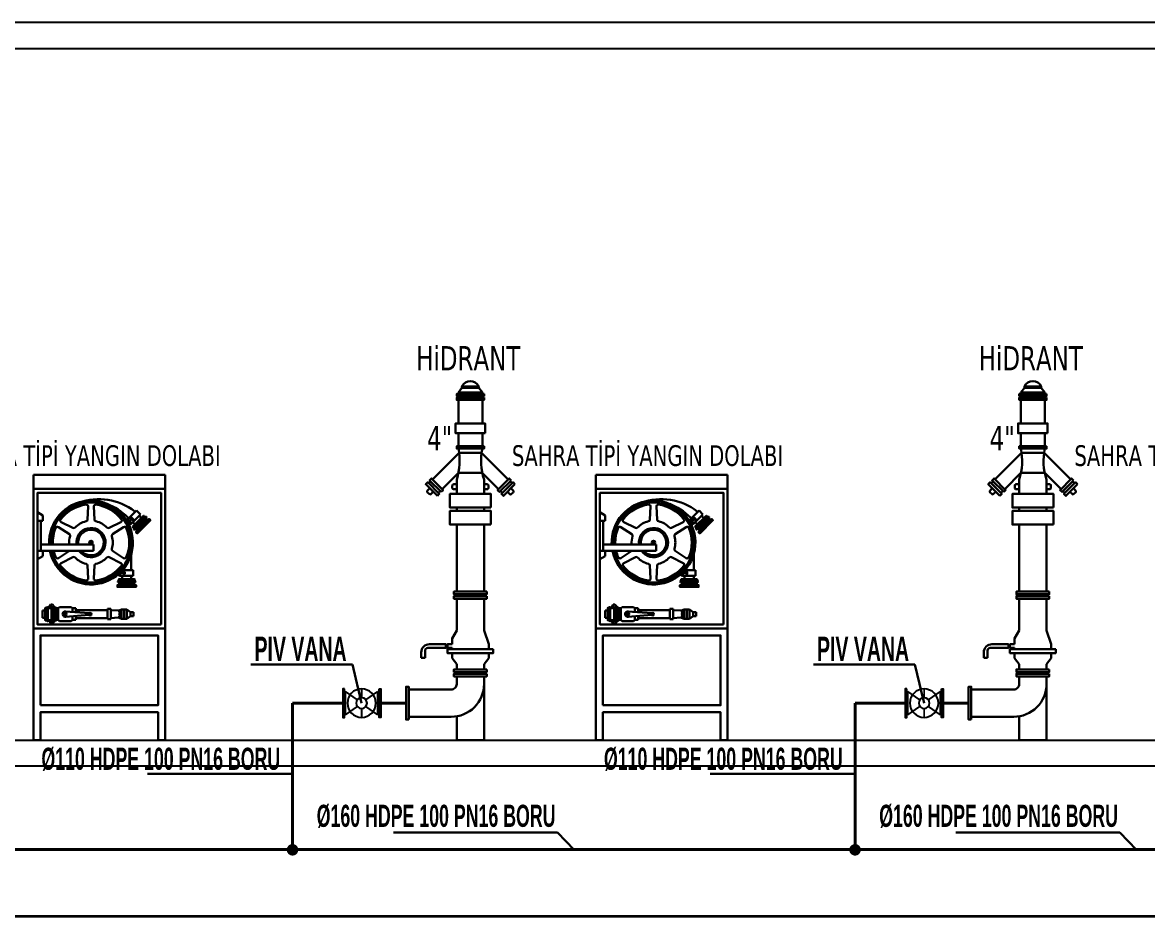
# Model space of a CAD drawing. Header units: centimetres. Extents: x 394264 to 551709, y 50011 to 59011.
# Drawn here: x 533463 to 534438, y 55891 to 56666 of the extents above; entities that cross this region are included whole.
import ezdxf
from ezdxf.enums import TextEntityAlignment as Align

# ---------------------------------------------------------------- set-up
doc = ezdxf.new("R2010")
doc.units = ezdxf.units.CM
for name, color, linetype, lineweight in [('0-KRCN-SHT-02CIHAZ', 132, 'Continuous', 25), ('0-MEK-SHT-YAZI-ÇAP-TEMSU', 81, 'Continuous', 30), ('0-MEK-YNG-BORU', 1, 'boruYLINE', 40), ('0-MEK-YNG-CIHAZ', 4, 'Continuous', 30), ('0-MEK-YNG-KURESEL VANA', 4, 'Continuous', 25), ('0-MEK-YNG-YAZI', 71, 'Continuous', 35), ('3-ME-01', 26, 'boruYLINE', 35)]:
    doc.layers.add(name, color=color, linetype=linetype, lineweight=lineweight)
doc.layers.add('0-MEK-WIPEOUT', color=7, linetype='Continuous', lineweight=15, plot=False)
doc.styles.add('CAP', font='ARIALNB.TTF')
doc.styles.add('ROMANS', font='tahoma.ttf', dxfattribs={"width": 0.8})
doc.linetypes.add('boruYLINE', pattern='A,50,-0.8,["Y",CAP,S=7,R=0,X=0,Y=-3],-7', length=57.8)

# ---------------------------------------------------------------- blocks, each defined once
blk = doc.blocks.new('G$CF1021D0B')
at = {"color": 4}
blk.add_wipeout([(-17.2, -12.2), (-18.3, -15), (-20.1, -15), (-20.1, 15), (-18.3, 15), (-17.2, 12.1), (-12.2, 8.7), (-11.1, 10.1), (-10.1, 11.1), (-8.7, 12.2), (-7.5, 13), (-5.6, 13.9), (-4, 14.5), (-2.2, 14.8), (0, 15), (0.5, 15), (2.4, 14.8), (3.6, 14.6), (5, 14.2), (7, 13.3), (8.1, 12.7), (9.4, 11.7), (10.7, 10.5), (11.5, 9.6), (12.2, 8.8), (17, 12.1), (18.1, 15), (19.9, 15), (19.9, -15), (18.1, -15), (17, -12.2), (15.7, -11.3), (12.1, -8.8), (11.7, -9.4), (11, -10.2), (10.5, -10.7), (9.6, -11.5), (8.8, -12.1), (8.2, -12.6), (7.1, -13.2), (6.4, -13.6), (5.7, -13.9), (4.6, -14.3), (2.9, -14.7), (1.3, -14.9), (0, -15), (0, -15), (-1.8, -14.9), (-3.6, -14.6), (-4.4, -14.3), (-5.6, -13.9), (-6.4, -13.6), (-7.5, -13), (-9, -12), (-10.3, -10.9), (-11.2, -9.9), (-11.7, -9.3), (-12.2, -8.7)], dxfattribs=at).dxf.layer = '0-MEK-WIPEOUT'
at = {"layer": '0-MEK-YNG-KURESEL VANA'}
for p, q in [((-4.6, 3.4), (-17.2, 12.1)), ((-17.2, -12.2), (-17.2, 12.1)), ((4.5, 3.5), (17, 12.1)), ((17, -12.2), (17, 12.1)), ((-17.2, -12.2), (-4.6, -3.4)), ((17, -12.2), (4.5, -3.5))]:
    blk.add_line(p, q, dxfattribs=at)
for points in [[(-18.3, 15), (-20.1, 15), (-20.1, -15), (-18.3, -15)], [(18.1, 15), (19.9, 15), (19.9, -15), (18.1, -15)]]:
    blk.add_lwpolyline(points, close=True, dxfattribs=at)
at = {"layer": '0-MEK-YNG-KURESEL VANA', "const_width": 2}
for points in [[(0, 5.7), (0, 15)], [(0, -15), (0, -5.7)]]:
    blk.add_lwpolyline(points, dxfattribs=at)
at = {"layer": '0-MEK-YNG-KURESEL VANA'}
for radius in [15, 5.68]:
    blk.add_circle((0, 0), radius, dxfattribs=at)

msp = doc.modelspace()

# ---------------------------------------------------------------- linework, layer by layer
at = {"layer": '0-KRCN-SHT-02CIHAZ', "color": 8}
for p, q in [((536090.44, 56666.26), (519964.07, 56666.26)), ((519964.07, 56643.76), (536090.44, 56643.76)), ((519964.07, 56043.76), (536090.44, 56043.76)), ((536090.44, 56021.26), (519964.07, 56021.26))]:
    msp.add_line(p, q, dxfattribs=at)
at = {"layer": '0-MEK-SHT-YAZI-ÇAP-TEMSU', "linetype": 'Continuous'}
for p, q in [((533748.57, 56109.43), (533660.56, 56109.43)), ((534236.32, 56109.43), (534148.32, 56109.43)), ((533696.69, 56014.34), (533571.02, 56014.34)), ((534184.45, 56014.34), (534058.77, 56014.34)), ((533926.34, 55963.66), (533784.2, 55963.66)), ((533940.81, 55948.56), (533926.34, 55963.66)), ((534414.09, 55963.66), (534271.95, 55963.66)), ((534428.56, 55948.56), (534414.09, 55963.66))]:
    msp.add_line(p, q, dxfattribs=at)
at = {"layer": '0-MEK-YNG-BORU', "ltscale": 1.5}
for p, q in [((533696.69, 55948.56), (533696.69, 56075.79)), ((534184.45, 55948.56), (534184.45, 56075.79)), ((530228.13, 55948.52), (535670.4, 55948.81)), ((530610.48, 55890.7), (535670.4, 55890.95))]:
    msp.add_line(p, q, dxfattribs=at)
at = {"layer": '0-MEK-YNG-BORU', "ltscale": 2}
for p, q in [((533696.69, 56075.79), (533795.1, 56075.79)), ((534184.45, 56075.79), (534282.85, 56075.79))]:
    msp.add_line(p, q, dxfattribs=at)
at = {"layer": '0-MEK-YNG-BORU', "ltscale": 2, "const_width": 5}
for points in [[(533694.19, 55948.56, 1), (533699.19, 55948.56, 1)], [(534181.95, 55948.56, 1), (534186.95, 55948.56, 1)]]:
    msp.add_lwpolyline(points, format="xyb", close=True, dxfattribs=at)
at = {"layer": '0-MEK-YNG-CIHAZ'}
for p, q in [((533858.15, 56349.34), (533843.57, 56349.34)), ((534345.9, 56349.34), (534331.33, 56349.34)), ((533840.45, 56344.04), (533840.45, 56345.31)), ((533861.27, 56345.31), (533840.45, 56345.31)), ((533840.45, 56340.84), (533840.45, 56342.11)), ((533840.45, 56318.46), (533840.45, 56338.9)), ((533861.27, 56344.04), (533861.27, 56345.31)), ((533861.27, 56340.84), (533861.27, 56342.11)), ((533861.27, 56318.46), (533861.27, 56338.9)), ((534328.2, 56344.04), (534328.2, 56345.31)), ((534349.03, 56345.31), (534328.2, 56345.31)), ((534328.2, 56340.84), (534328.2, 56342.11)), ((534328.2, 56318.46), (534328.2, 56338.9)), ((534349.03, 56344.04), (534349.03, 56345.31)), ((534349.03, 56340.84), (534349.03, 56342.11)), ((534349.03, 56318.46), (534349.03, 56338.9)), ((533840.45, 56298.58), (533840.45, 56309.92)), ((533861.27, 56298.58), (533861.27, 56309.92)), ((534328.2, 56298.58), (534328.2, 56309.92)), ((534349.03, 56298.58), (534349.03, 56309.92)), ((533841.1, 56292.93), (533818.04, 56269.88)), ((533860.62, 56292.93), (533841.1, 56292.93)), ((533883.68, 56269.88), (533860.62, 56292.93)), ((534328.85, 56292.93), (534305.79, 56269.88)), ((534348.38, 56292.93), (534328.85, 56292.93)), ((534371.44, 56269.88), (534348.38, 56292.93)), ((533586.2, 56273.76), (533471.98, 56273.76)), ((533471.98, 56261.66), (533471.98, 56273.76)), ((533586.2, 56261.66), (533586.2, 56273.76)), ((533816.36, 56268.2), (533814.68, 56266.52)), ((533840.55, 56275.62), (533826.42, 56261.49)), ((533861.17, 56275.62), (533840.55, 56275.62)), ((533875.3, 56261.49), (533861.17, 56275.62)), ((533887.04, 56266.52), (533885.36, 56268.2)), ((534073.95, 56273.76), (533959.74, 56273.76)), ((533959.74, 56261.66), (533959.74, 56273.76)), ((534073.95, 56261.66), (534073.95, 56273.76)), ((534304.12, 56268.2), (534302.44, 56266.52)), ((534328.3, 56275.62), (534314.18, 56261.49)), ((534348.93, 56275.62), (534328.3, 56275.62)), ((534363.05, 56261.49), (534348.93, 56275.62)), ((534374.79, 56266.52), (534373.11, 56268.2)), ((533824.75, 56259.81), (533823.07, 56258.14)), ((533878.65, 56258.14), (533876.97, 56259.81)), ((534312.5, 56259.81), (534310.82, 56258.14)), ((534366.41, 56258.14), (534364.73, 56259.81)), ((533480.13, 56238.66), (533475.49, 56241.44)), ((533480.13, 56234.01), (533480.13, 56238.66)), ((533519.45, 56246.35), (533518.83, 56235.02)), ((533525.01, 56235.02), (533524.39, 56246.35)), ((533561.41, 56242.85), (533553.6, 56235.03)), ((533564.76, 56239.5), (533556.95, 56231.68)), ((533567.55, 56238.26), (533558.18, 56228.9)), ((533560.3, 56241.73), (533559.88, 56242.14)), ((533564.76, 56239.5), (533561.41, 56242.85)), ((533565.65, 56236.37), (533563.65, 56238.38)), ((533565.65, 56236.37), (533563.65, 56238.38)), ((533967.89, 56238.66), (533963.25, 56241.44)), ((533967.89, 56234.01), (533967.89, 56238.66)), ((534007.21, 56246.35), (534006.59, 56235.02)), ((534012.77, 56235.02), (534012.15, 56246.35)), ((534049.17, 56242.85), (534041.35, 56235.03)), ((534052.52, 56239.5), (534044.7, 56231.68)), ((534055.3, 56238.26), (534045.94, 56228.9)), ((534048.05, 56241.73), (534047.64, 56242.14)), ((534052.52, 56239.5), (534049.17, 56242.85)), ((534053.41, 56236.37), (534051.4, 56238.38)), ((534053.41, 56236.37), (534051.4, 56238.38)), ((533480.13, 56234.01), (533475.49, 56234.01)), ((533478.28, 56208.01), (533478.28, 56234.01)), ((533503.14, 56222.39), (533493.64, 56228.59)), ((533506.23, 56227.74), (533496.11, 56232.87)), ((533547.74, 56232.87), (533537.61, 56227.74)), ((533550.21, 56228.59), (533540.7, 56222.39)), ((533554.71, 56236.15), (533553.66, 56237.2)), ((533555.37, 56234.37), (533554.85, 56232.43)), ((533555.69, 56234.28), (533555.17, 56232.35)), ((533560.07, 56230.79), (533558.06, 56232.8)), ((533567.99, 56237.82), (533558.63, 56228.45)), ((533559.14, 56226.82), (533558.63, 56228.45)), ((533569.62, 56237.3), (533559.14, 56226.82)), ((533570.07, 56236.85), (533559.59, 56226.37)), ((533570.1, 56235.56), (533560.89, 56226.35)), ((533571.21, 56234.45), (533562, 56225.23)), ((533569.62, 56237.3), (533567.99, 56237.82)), ((533570.1, 56235.56), (533569.44, 56236.22)), ((533967.89, 56234.01), (533963.25, 56234.01)), ((533966.03, 56208.01), (533966.03, 56234.01)), ((533990.9, 56222.39), (533981.4, 56228.59)), ((533993.99, 56227.74), (533983.86, 56232.87)), ((534035.49, 56232.87), (534025.37, 56227.74)), ((534037.96, 56228.59), (534028.46, 56222.39)), ((534042.47, 56236.15), (534041.42, 56237.2)), ((534043.13, 56234.37), (534042.61, 56232.43)), ((534043.44, 56234.28), (534042.93, 56232.35)), ((534047.83, 56230.79), (534045.82, 56232.8)), ((534055.75, 56237.82), (534046.38, 56228.45)), ((534046.9, 56226.82), (534046.38, 56228.45)), ((534057.38, 56237.3), (534046.9, 56226.82)), ((534057.83, 56236.85), (534047.34, 56226.37)), ((534057.85, 56235.56), (534048.64, 56226.35)), ((534058.97, 56234.45), (534049.76, 56225.23)), ((534057.38, 56237.3), (534055.75, 56237.82)), ((534057.85, 56235.56), (534057.19, 56236.22)), ((533560.89, 56226.35), (533560.23, 56227.01)), ((534048.64, 56226.35), (534047.98, 56227.01)), ((533524.19, 56213.53), (533478.28, 56213.53)), ((533523.5, 56215.11), (533520.34, 56215.11)), ((533521.92, 56213.53), (533521.92, 56216.69)), ((533524.19, 56208.01), (533524.19, 56213.53)), ((534011.95, 56213.53), (533966.03, 56213.53)), ((534011.26, 56215.11), (534008.1, 56215.11)), ((534009.68, 56213.53), (534009.68, 56216.69)), ((534011.95, 56208.01), (534011.95, 56213.53)), ((533480.13, 56208.01), (533475.49, 56208.01)), ((533480.13, 56203.36), (533475.49, 56200.58)), ((533524.19, 56208.01), (533480.13, 56208.01)), ((533480.13, 56203.36), (533480.13, 56208.01)), ((533503.14, 56207.84), (533493.64, 56201.64)), ((533506.23, 56202.49), (533496.11, 56197.36)), ((533547.74, 56197.36), (533537.61, 56202.49)), ((533550.21, 56201.64), (533540.7, 56207.84)), ((533556.81, 56191.05), (533556.81, 56205.03)), ((533967.89, 56208.01), (533963.25, 56208.01)), ((533967.89, 56203.36), (533963.25, 56200.58)), ((534011.95, 56208.01), (533967.89, 56208.01)), ((533967.89, 56203.36), (533967.89, 56208.01)), ((533990.9, 56207.84), (533981.4, 56201.64)), ((533993.99, 56202.49), (533983.86, 56197.36)), ((534035.49, 56197.36), (534025.37, 56202.49)), ((534037.96, 56201.64), (534028.46, 56207.84)), ((534044.56, 56191.05), (534044.56, 56205.03)), ((533519.45, 56183.88), (533518.83, 56195.21)), ((533525.01, 56195.21), (533524.39, 56183.88)), ((533558.39, 56191.05), (533549.12, 56191.05)), ((533558.39, 56186.31), (533558.39, 56191.05)), ((534007.21, 56183.88), (534006.59, 56195.21)), ((534012.77, 56195.21), (534012.15, 56183.88)), ((534046.14, 56191.05), (534036.87, 56191.05)), ((534046.14, 56186.31), (534046.14, 56191.05)), ((533546.24, 56182.84), (533545.45, 56181.32)), ((533560.27, 56181.32), (533545.45, 56181.32)), ((533560.27, 56180.69), (533545.45, 56180.69)), ((533559.48, 56183.47), (533546.24, 56183.47)), ((533559.48, 56182.84), (533546.24, 56182.84)), ((533546.35, 56179.75), (533546.35, 56180.69)), ((533559.38, 56179.75), (533546.35, 56179.75)), ((533548.12, 56189.32), (533546.38, 56188.32)), ((533548.29, 56189.04), (533546.55, 56188.03)), ((533558.39, 56186.31), (533547.34, 56186.31)), ((533548.91, 56183.47), (533548.91, 56186.31)), ((533556.81, 56183.47), (533556.81, 56186.31)), ((533556.81, 56183.47), (533556.81, 56186.31)), ((533559.38, 56179.75), (533559.38, 56180.69)), ((533560.27, 56181.32), (533559.48, 56182.84)), ((534034, 56182.84), (534033.21, 56181.32)), ((534048.03, 56181.32), (534033.21, 56181.32)), ((534048.03, 56180.69), (534033.21, 56180.69)), ((534047.24, 56183.47), (534034, 56183.47)), ((534047.24, 56182.84), (534034, 56182.84)), ((534034.11, 56179.75), (534034.11, 56180.69)), ((534047.13, 56179.75), (534034.11, 56179.75)), ((534035.88, 56189.32), (534034.14, 56188.32)), ((534036.04, 56189.04), (534034.3, 56188.03)), ((534046.14, 56186.31), (534035.09, 56186.31)), ((534036.67, 56183.47), (534036.67, 56186.31)), ((534044.56, 56183.47), (534044.56, 56186.31)), ((534044.56, 56183.47), (534044.56, 56186.31)), ((534047.13, 56179.75), (534047.13, 56180.69)), ((534048.03, 56181.32), (534047.24, 56182.84)), ((533559.38, 56178.17), (533546.35, 56178.17)), ((534047.13, 56178.17), (534034.11, 56178.17)), ((533486.97, 56161.23), (533485.2, 56158.23)), ((533488.49, 56161.23), (533486.97, 56161.23)), ((533489.7, 56159.97), (533488.49, 56161.23)), ((533974.72, 56161.23), (533972.96, 56158.23)), ((533976.24, 56161.23), (533974.72, 56161.23)), ((533977.45, 56159.97), (533976.24, 56161.23)), ((533482.23, 56156.18), (533479.96, 56156.18)), ((533482.23, 56156.18), (533479.96, 56156.18)), ((533479.96, 56149.86), (533479.96, 56156.18)), ((533482.23, 56147.72), (533482.23, 56158.32)), ((533483.95, 56158.95), (533482.74, 56158.32)), ((533482.74, 56147.72), (533482.74, 56158.32)), ((533483.95, 56147.09), (533483.95, 56158.95)), ((533484.46, 56147.09), (533484.46, 56158.95)), ((533485.2, 56158.23), (533484.46, 56158.23)), ((533489.62, 56146.08), (533489.62, 56159.97)), ((533490, 56159.97), (533489.62, 56159.97)), ((533490, 56146.08), (533490, 56159.97)), ((533491.52, 56158.08), (533490, 56159.66)), ((533491.52, 56158.08), (533490, 56158.08)), ((533491.52, 56153.53), (533490, 56153.53)), ((533491.52, 56152.52), (533490, 56152.52)), ((533491.52, 56147.72), (533491.52, 56158.32)), ((533492.02, 56147.72), (533492.02, 56158.32)), ((533493.54, 56158.08), (533492.02, 56158.08)), ((533494.61, 56159.15), (533493.54, 56158.08)), ((533493.54, 56147.97), (533493.54, 56158.08)), ((533504.71, 56159.15), (533494.61, 56159.15)), ((533520.42, 56153.75), (533499.66, 56155.35)), ((533520.42, 56152.3), (533499.66, 56150.7)), ((533505.79, 56158.08), (533504.71, 56159.15)), ((533508.66, 56158.08), (533505.79, 56158.08)), ((533505.79, 56154.88), (533505.79, 56158.08)), ((533505.79, 56147.97), (533505.79, 56151.17)), ((533508.66, 56154.65), (533508.66, 56158.08)), ((533536.13, 56156.4), (533508.66, 56156.4)), ((533508.66, 56147.97), (533508.66, 56151.39)), ((533536.13, 56148.58), (533536.13, 56157.47)), ((533539, 56157.47), (533536.13, 56157.47)), ((533539, 56148.58), (533539, 56157.47)), ((533545.55, 56156.04), (533539, 56156.4)), ((533548.4, 56155.51), (533546.71, 56155.51)), ((533548.4, 56154.62), (533546.71, 56154.62)), ((533548.4, 56153.47), (533546.71, 56153.47)), ((533548.4, 56152.58), (533546.71, 56152.58)), ((533548.4, 56151.43), (533546.71, 56151.43)), ((533548.4, 56150.54), (533546.71, 56150.54)), ((533548.4, 56148.98), (533548.4, 56157.07)), ((533550.7, 56157.07), (533548.4, 56157.07)), ((533548.4, 56154.62), (533548.4, 56155.51)), ((533548.4, 56152.58), (533548.4, 56153.47)), ((533548.4, 56150.54), (533548.4, 56151.43)), ((533550.7, 56148.98), (533550.7, 56157.07)), ((533553, 56157.07), (533550.7, 56157.07)), ((533553, 56148.98), (533553, 56157.07)), ((533556.17, 56154.7), (533553, 56157.07)), ((533556.17, 56151.35), (533553, 56148.98)), ((533556.17, 56151.35), (533556.17, 56154.7)), ((533558.9, 56154.7), (533556.17, 56154.7)), ((533558.9, 56151.35), (533556.17, 56151.35)), ((533558.9, 56151.35), (533558.9, 56154.7)), ((533969.99, 56156.18), (533967.71, 56156.18)), ((533969.99, 56156.18), (533967.71, 56156.18)), ((533967.71, 56149.86), (533967.71, 56156.18)), ((533969.99, 56147.72), (533969.99, 56158.32)), ((533971.7, 56158.95), (533970.49, 56158.32)), ((533970.49, 56147.72), (533970.49, 56158.32)), ((533971.7, 56147.09), (533971.7, 56158.95)), ((533972.21, 56147.09), (533972.21, 56158.95)), ((533972.96, 56158.23), (533972.21, 56158.23)), ((533977.38, 56146.08), (533977.38, 56159.97)), ((533977.76, 56159.97), (533977.38, 56159.97)), ((533977.76, 56146.08), (533977.76, 56159.97)), ((533979.27, 56158.08), (533977.76, 56159.66)), ((533979.27, 56158.08), (533977.76, 56158.08)), ((533979.27, 56153.53), (533977.76, 56153.53)), ((533979.27, 56152.52), (533977.76, 56152.52)), ((533979.27, 56147.72), (533979.27, 56158.32)), ((533979.78, 56147.72), (533979.78, 56158.32)), ((533981.29, 56158.08), (533979.78, 56158.08)), ((533982.36, 56159.15), (533981.29, 56158.08)), ((533981.29, 56147.97), (533981.29, 56158.08)), ((533992.47, 56159.15), (533982.36, 56159.15)), ((534008.18, 56153.75), (533987.42, 56155.35)), ((534008.18, 56152.3), (533987.42, 56150.7)), ((533993.54, 56158.08), (533992.47, 56159.15)), ((533996.42, 56158.08), (533993.54, 56158.08)), ((533993.54, 56154.88), (533993.54, 56158.08)), ((533993.54, 56147.97), (533993.54, 56151.17)), ((533996.42, 56154.65), (533996.42, 56158.08)), ((534023.88, 56156.4), (533996.42, 56156.4)), ((533996.42, 56147.97), (533996.42, 56151.39)), ((534023.88, 56148.58), (534023.88, 56157.47)), ((534026.75, 56157.47), (534023.88, 56157.47)), ((534026.75, 56148.58), (534026.75, 56157.47)), ((534033.31, 56156.04), (534026.75, 56156.4)), ((534036.15, 56155.51), (534034.47, 56155.51)), ((534036.15, 56154.62), (534034.47, 56154.62)), ((534036.15, 56153.47), (534034.47, 56153.47)), ((534036.15, 56152.58), (534034.47, 56152.58)), ((534036.15, 56151.43), (534034.47, 56151.43)), ((534036.15, 56150.54), (534034.47, 56150.54)), ((534036.15, 56148.98), (534036.15, 56157.07)), ((534038.45, 56157.07), (534036.15, 56157.07)), ((534036.15, 56154.62), (534036.15, 56155.51)), ((534036.15, 56152.58), (534036.15, 56153.47)), ((534036.15, 56150.54), (534036.15, 56151.43)), ((534038.45, 56148.98), (534038.45, 56157.07)), ((534040.75, 56157.07), (534038.45, 56157.07)), ((534040.75, 56148.98), (534040.75, 56157.07)), ((534043.93, 56154.7), (534040.75, 56157.07)), ((534043.93, 56151.35), (534040.75, 56148.98)), ((534043.93, 56151.35), (534043.93, 56154.7)), ((534046.66, 56154.7), (534043.93, 56154.7)), ((534046.66, 56151.35), (534043.93, 56151.35)), ((534046.66, 56151.35), (534046.66, 56154.7)), ((533482.23, 56149.86), (533479.96, 56149.86)), ((533483.95, 56147.09), (533482.74, 56147.72)), ((533485.2, 56147.81), (533484.46, 56147.81)), ((533486.97, 56144.81), (533485.2, 56147.81)), ((533488.49, 56144.81), (533486.97, 56144.81)), ((533489.7, 56146.08), (533488.49, 56144.81)), ((533490, 56146.08), (533489.62, 56146.08)), ((533491.52, 56147.97), (533490, 56146.39)), ((533491.52, 56147.97), (533490, 56147.97)), ((533493.54, 56147.97), (533492.02, 56147.97)), ((533494.61, 56146.9), (533493.54, 56147.97)), ((533504.71, 56146.9), (533494.61, 56146.9)), ((533505.79, 56147.97), (533504.71, 56146.9)), ((533508.66, 56147.97), (533505.79, 56147.97)), ((533536.13, 56149.65), (533508.66, 56149.65)), ((533539, 56148.58), (533536.13, 56148.58)), ((533545.55, 56150.01), (533539, 56149.65)), ((533550.7, 56148.98), (533548.4, 56148.98)), ((533553, 56148.98), (533550.7, 56148.98)), ((533969.99, 56149.86), (533967.71, 56149.86)), ((533971.7, 56147.09), (533970.49, 56147.72)), ((533972.96, 56147.81), (533972.21, 56147.81)), ((533974.72, 56144.81), (533972.96, 56147.81)), ((533976.24, 56144.81), (533974.72, 56144.81)), ((533977.45, 56146.08), (533976.24, 56144.81)), ((533977.76, 56146.08), (533977.38, 56146.08)), ((533979.27, 56147.97), (533977.76, 56146.39)), ((533979.27, 56147.97), (533977.76, 56147.97)), ((533981.29, 56147.97), (533979.78, 56147.97)), ((533982.36, 56146.9), (533981.29, 56147.97)), ((533992.47, 56146.9), (533982.36, 56146.9)), ((533993.54, 56147.97), (533992.47, 56146.9)), ((533996.42, 56147.97), (533993.54, 56147.97)), ((534023.88, 56149.65), (533996.42, 56149.65)), ((534026.75, 56148.58), (534023.88, 56148.58)), ((534033.31, 56150.01), (534026.75, 56149.65)), ((534038.45, 56148.98), (534036.15, 56148.98)), ((534040.75, 56148.98), (534038.45, 56148.98)), ((533811.55, 56114.96), (533808.31, 56114.96)), ((533839, 56109.54), (533834.96, 56114.81)), ((533866.76, 56114.81), (533862.72, 56109.54)), ((534299.31, 56114.96), (534296.07, 56114.96)), ((534326.76, 56109.54), (534322.71, 56114.81)), ((534354.52, 56114.81), (534350.47, 56109.54)), ((533797.42, 56063.93), (533797.42, 56087.64)), ((534285.17, 56063.93), (534285.17, 56087.64)), ((533862.72, 56043.76), (533839, 56043.76)), ((534350.47, 56043.76), (534326.76, 56043.76))]:
    msp.add_line(p, q, dxfattribs=at)
for points in [[(533858.15, 56350.57), (533843.57, 56350.57), (533843.57, 56349.34), (533840.45, 56345.31)], [(533858.15, 56349.34), (533858.15, 56350.57)], [(533861.27, 56345.31), (533858.15, 56349.34)], [(534345.9, 56350.57), (534331.33, 56350.57), (534331.33, 56349.34), (534328.2, 56345.31)], [(534345.9, 56349.34), (534345.9, 56350.57)], [(534349.03, 56345.31), (534345.9, 56349.34)], [(533839, 56257.25), (533839, 56269.79)], [(533862.72, 56257.25), (533862.72, 56269.79)], [(534326.76, 56257.25), (534326.76, 56269.79)], [(534350.47, 56257.25), (534350.47, 56269.79)], [(533839, 56242.55), (533839, 56245.39)], [(533862.72, 56242.55), (533862.72, 56245.39)], [(534326.76, 56242.55), (534326.76, 56245.39)], [(534350.47, 56242.55), (534350.47, 56245.39)], [(533570.1, 56235.56), (533571.21, 56234.45), (533572.33, 56235.56), (533573.45, 56234.45), (533562, 56223), (533560.89, 56224.12), (533562, 56225.23), (533560.89, 56226.35)], [(533839, 56172.53), (533839, 56230.69)], [(533862.72, 56172.53), (533862.72, 56230.69)], [(534057.85, 56235.56), (534058.97, 56234.45), (534060.09, 56235.56), (534061.2, 56234.45), (534049.76, 56223), (534048.64, 56224.12), (534049.76, 56225.23), (534048.64, 56226.35)], [(534326.76, 56172.53), (534326.76, 56230.69)], [(534350.47, 56172.53), (534350.47, 56230.69)], [(533559.38, 56179.75), (533559.38, 56178.17), (533560.96, 56178.17), (533560.96, 56176.6), (533544.77, 56176.6), (533544.77, 56178.17), (533546.35, 56178.17), (533546.35, 56179.75)], [(534047.13, 56179.75), (534047.13, 56178.17), (534048.71, 56178.17), (534048.71, 56176.6), (534032.53, 56176.6), (534032.53, 56178.17), (534034.11, 56178.17), (534034.11, 56179.75)], [(533839, 56168.72), (533839, 56170.22)], [(533862.72, 56168.72), (533862.72, 56170.22)], [(534326.76, 56168.72), (534326.76, 56170.22)], [(534350.47, 56168.72), (534350.47, 56170.22)], [(533839, 56138.88), (533839, 56166.41)], [(533862.72, 56138.88), (533862.72, 56166.41)], [(534326.76, 56138.88), (534326.76, 56166.41)], [(534350.47, 56138.88), (534350.47, 56166.41)], [(533485.2, 56158.23), (533486.46, 56158.23), (533486.46, 56159.5), (533487.73, 56159.5), (533487.73, 56146.55), (533486.46, 56146.55), (533486.46, 56147.81), (533485.2, 56147.81)], [(533972.96, 56158.23), (533974.22, 56158.23), (533974.22, 56159.5), (533975.48, 56159.5), (533975.48, 56146.55), (533974.22, 56146.55), (533974.22, 56147.81), (533972.96, 56147.81)], [(533834.96, 56126.95), (533834.96, 56132.02), (533839, 56138.88)], [(533866.76, 56126.95), (533862.72, 56138.88)], [(534322.71, 56126.95), (534322.71, 56132.02), (534326.76, 56138.88)], [(534354.52, 56126.95), (534350.47, 56138.88)], [(533834.96, 56126.95), (533830.94, 56126.95), (533830.94, 56123.71), (533834.96, 56123.71)], [(533834.96, 56122.54), (533834.96, 56123.71)], [(533866.76, 56122.54), (533866.76, 56126.95)], [(534322.71, 56126.95), (534318.69, 56126.95), (534318.69, 56123.71), (534322.71, 56123.71)], [(534322.71, 56122.54), (534322.71, 56123.71)], [(534354.52, 56122.54), (534354.52, 56126.95)], [(533834.96, 56114.81), (533834.96, 56119.29)], [(533866.76, 56114.81), (533866.76, 56119.29)], [(534322.71, 56114.81), (534322.71, 56119.29)], [(534354.52, 56114.81), (534354.52, 56119.29)], [(533839, 56105.06), (533839, 56109.54)], [(533839, 56101.25), (533839, 56102.75)], [(533862.72, 56105.06), (533862.72, 56109.54)], [(533862.72, 56101.25), (533862.72, 56102.75)], [(534326.76, 56105.06), (534326.76, 56109.54)], [(534326.76, 56101.25), (534326.76, 56102.75)], [(534350.47, 56105.06), (534350.47, 56109.54)], [(534350.47, 56101.25), (534350.47, 56102.75)], [(533862.72, 56043.76), (533862.72, 56092.39)], [(534350.47, 56043.76), (534350.47, 56092.39)], [(533839, 56043.76), (533839, 56064.33)], [(534326.76, 56043.76), (534326.76, 56064.33)]]:
    msp.add_lwpolyline(points, dxfattribs=at)
for points in [[(533862.72, 56344.04), (533839, 56344.04), (533839, 56342.11), (533862.72, 56342.11)], [(533862.72, 56340.84), (533839, 56340.84), (533839, 56338.9), (533862.72, 56338.9)], [(534350.47, 56344.04), (534326.76, 56344.04), (534326.76, 56342.11), (534350.47, 56342.11)], [(534350.47, 56340.84), (534326.76, 56340.84), (534326.76, 56338.9), (534350.47, 56338.9)], [(533863.67, 56309.92), (533863.67, 56318.46), (533838.05, 56318.46), (533838.05, 56309.92)], [(534351.42, 56309.92), (534351.42, 56318.46), (534325.81, 56318.46), (534325.81, 56309.92)], [(533862.72, 56298.58), (533839, 56298.58), (533839, 56296.64), (533862.72, 56296.64)], [(534350.47, 56298.58), (534326.76, 56298.58), (534326.76, 56296.64), (534350.47, 56296.64)], [(533825.59, 56258.97), (533827.26, 56260.65), (533817.2, 56270.71), (533815.52, 56269.04)], [(533886.2, 56269.04), (533884.52, 56270.71), (533874.46, 56260.65), (533876.13, 56258.97)], [(534313.34, 56258.97), (534315.02, 56260.65), (534304.96, 56270.71), (534303.28, 56269.04)], [(534373.95, 56269.04), (534372.27, 56270.71), (534362.21, 56260.65), (534363.89, 56258.97)], [(533586.2, 56140.6), (533471.98, 56140.6), (533471.98, 56261.66), (533586.2, 56261.66)], [(533582.69, 56144.11), (533475.49, 56144.11), (533475.49, 56258.15), (533582.69, 56258.15)], [(533822.23, 56255.62), (533823.91, 56257.3), (533813.85, 56267.36), (533812.17, 56265.68)], [(533889.55, 56265.68), (533887.87, 56267.36), (533877.81, 56257.3), (533879.49, 56255.62)], [(534073.95, 56140.6), (533959.74, 56140.6), (533959.74, 56261.66), (534073.95, 56261.66)], [(534070.44, 56144.11), (533963.25, 56144.11), (533963.25, 56258.15), (534070.44, 56258.15)], [(534309.99, 56255.62), (534311.66, 56257.3), (534301.6, 56267.36), (534299.92, 56265.68)], [(534377.31, 56265.68), (534375.63, 56267.36), (534365.57, 56257.3), (534367.24, 56255.62)], [(533868.65, 56245.39), (533868.65, 56257.25), (533833.07, 56257.25), (533833.07, 56245.39)], [(534356.4, 56245.39), (534356.4, 56257.25), (534320.83, 56257.25), (534320.83, 56245.39)], [(533868.65, 56230.69), (533868.65, 56242.55), (533833.07, 56242.55), (533833.07, 56230.69)], [(534356.4, 56230.69), (534356.4, 56242.55), (534320.83, 56242.55), (534320.83, 56230.69)], [(533557.4, 56234.35), (533557.7, 56234.66), (533556.57, 56235.78), (533556.27, 56235.48)], [(533558.21, 56235.17), (533558.51, 56235.47), (533557.39, 56236.6), (533557.09, 56236.3)], [(534045.15, 56234.35), (534045.45, 56234.66), (534044.33, 56235.78), (534044.02, 56235.48)], [(534045.97, 56235.17), (534046.27, 56235.47), (534045.14, 56236.6), (534044.84, 56236.3)], [(533549.54, 56187.88), (533549.97, 56187.88), (533549.97, 56189.47), (533549.54, 56189.47)], [(533550.7, 56187.88), (533551.12, 56187.88), (533551.12, 56189.47), (533550.7, 56189.47)], [(534037.3, 56187.88), (534037.72, 56187.88), (534037.72, 56189.47), (534037.3, 56189.47)], [(534038.45, 56187.88), (534038.88, 56187.88), (534038.88, 56189.47), (534038.45, 56189.47)], [(533865.09, 56172.53), (533836.63, 56172.53), (533836.63, 56170.22), (533865.09, 56170.22)], [(534352.85, 56172.53), (534324.38, 56172.53), (534324.38, 56170.22), (534352.85, 56170.22)], [(533865.09, 56168.72), (533836.63, 56168.72), (533836.63, 56166.41), (533865.09, 56166.41)], [(534352.85, 56168.72), (534324.38, 56168.72), (534324.38, 56166.41), (534352.85, 56166.41)], [(533586.2, 56140.6), (533471.98, 56140.6), (533471.98, 56043.76), (533478.03, 56043.76), (533478.03, 56067.97), (533580.14, 56067.97), (533580.14, 56043.76), (533586.2, 56043.76)], [(534073.95, 56140.6), (533959.74, 56140.6), (533959.74, 56043.76), (533965.79, 56043.76), (533965.79, 56067.97), (534067.9, 56067.97), (534067.9, 56043.76), (534073.95, 56043.76)], [(533478.03, 56074.02), (533478.03, 56134.55), (533580.14, 56134.55), (533580.14, 56074.02)], [(533965.79, 56074.02), (533965.79, 56134.55), (534067.9, 56134.55), (534067.9, 56074.02)], [(533870.78, 56122.54), (533830.94, 56122.54), (533830.94, 56119.29), (533870.78, 56119.29)], [(534358.54, 56122.54), (534318.69, 56122.54), (534318.69, 56119.29), (534358.54, 56119.29)], [(533865.09, 56105.06), (533836.63, 56105.06), (533836.63, 56102.75), (533865.09, 56102.75)], [(534352.85, 56105.06), (534324.38, 56105.06), (534324.38, 56102.75), (534352.85, 56102.75)], [(533865.09, 56101.25), (533836.63, 56101.25), (533836.63, 56098.94), (533865.09, 56098.94)], [(534352.85, 56101.25), (534324.38, 56101.25), (534324.38, 56098.94), (534352.85, 56098.94)], [(533797.42, 56061.56), (533797.42, 56090.02), (533795.1, 56090.02), (533795.1, 56061.56)], [(534285.17, 56061.56), (534285.17, 56090.02), (534282.85, 56090.02), (534282.85, 56061.56)]]:
    msp.add_lwpolyline(points, close=True, dxfattribs=at)
for points in [[(533813.81, 56260.32, 0.414214), (533813.81, 56258.65), (533815.2, 56257.26, 0.414214), (533816.87, 56257.26), (533818.73, 56259.12), (533815.67, 56262.18)], [(533836.37, 56265.69, 0.414214), (533835.19, 56264.5), (533835.19, 56262.54, 0.414214), (533836.37, 56261.35), (533839, 56261.35), (533839, 56265.69)], [(533865.35, 56265.69, -0.414214), (533866.53, 56264.5), (533866.53, 56262.54, -0.414214), (533865.35, 56261.35), (533862.72, 56261.35), (533862.72, 56265.69)], [(533886.05, 56262.18), (533882.99, 56259.12), (533884.85, 56257.26, 0.414214), (533886.52, 56257.26), (533887.91, 56258.65, 0.414214), (533887.91, 56260.32)], [(534301.56, 56260.32, 0.414214), (534301.56, 56258.65), (534302.95, 56257.26, 0.414214), (534304.63, 56257.26), (534306.49, 56259.12), (534303.42, 56262.18)], [(534324.13, 56265.69, 0.414214), (534322.94, 56264.5), (534322.94, 56262.54, 0.414214), (534324.13, 56261.35), (534326.76, 56261.35), (534326.76, 56265.69)], [(534353.1, 56265.69, -0.414214), (534354.29, 56264.5), (534354.29, 56262.54, -0.414214), (534353.1, 56261.35), (534350.47, 56261.35), (534350.47, 56265.69)], [(534373.81, 56262.18), (534370.74, 56259.12), (534372.6, 56257.26, 0.414214), (534374.28, 56257.26), (534375.67, 56258.65, 0.414214), (534375.67, 56260.32)]]:
    msp.add_lwpolyline(points, format="xyb", close=True, dxfattribs=at)
for points in [[(533808.31, 56114.96), (533808.31, 56119.83, -0.414214), (533815.43, 56126.95), (533829.7, 56126.95), (533829.7, 56123.71), (533813.92, 56123.71, 0.414214), (533811.55, 56121.33), (533811.55, 56114.96)], [(534296.07, 56114.96), (534296.07, 56119.83, -0.414214), (534303.18, 56126.95), (534317.45, 56126.95), (534317.45, 56123.71), (534301.68, 56123.71, 0.414214), (534299.31, 56121.33), (534299.31, 56114.96)], [(533797.42, 56087.64), (533834.26, 56087.64, 0.414214), (533839, 56092.39), (533839, 56098.94)], [(533797.42, 56063.93), (533834.26, 56063.93, 0.414214), (533862.72, 56092.39), (533862.72, 56098.94)], [(534285.17, 56087.64), (534322.01, 56087.64, 0.414214), (534326.76, 56092.39), (534326.76, 56098.94)], [(534285.17, 56063.93), (534322.01, 56063.93, 0.414214), (534350.47, 56092.39), (534350.47, 56098.94)]]:
    msp.add_lwpolyline(points, format="xyb", dxfattribs=at)
for centre, radius in [((533555.27, 56233.36), 1.02), ((534043.03, 56233.36), 1.02), ((533521.92, 56215.11), 1.58), ((534009.68, 56215.11), 1.58), ((533499.66, 56153.02), 1.09), ((533499.66, 56153.02), 0.636), ((533521.24, 56153.02), 1.09), ((533521.24, 56153.02), 0.636), ((533987.42, 56153.02), 1.09), ((533987.42, 56153.02), 0.636), ((534008.99, 56153.02), 1.09), ((534008.99, 56153.02), 0.636)]:
    msp.add_circle(centre, radius, dxfattribs=at)
for centre, radius, start, end in [((533850.86, 56347.09), 8.08, 25.47829, 154.52171), ((534338.61, 56347.09), 8.08, 25.47829, 154.52171), ((533790.14, 56285.88), 51.45, 341.76809, 12.07604), ((533911.58, 56285.88), 51.45, 167.92396, 198.23191), ((534277.89, 56285.88), 51.45, 341.76809, 12.07604), ((534399.34, 56285.88), 51.45, 167.92396, 198.23191), ((533521.92, 56215.11), 36.32, 191.28282, 182.49191), ((533521.92, 56215.11), 34.74, 191.80289, 182.60525), ((533521.92, 56215.11), 33.16, 97.36115, 142.63885), ((533528.39, 56200.49), 52.22, 52.90686, 109.00358), ((533517.88, 56246.43), 1.58, 356.85993, 97.36115), ((533525.97, 56246.43), 1.58, 82.63885, 183.14007), ((533521.92, 56215.11), 33.16, 37.36115, 82.63885), ((533515.3, 56197.1), 55.49, 46.26033, 68.1639), ((534009.68, 56215.11), 36.32, 191.28282, 182.49191), ((534009.68, 56215.11), 34.74, 191.80289, 182.60525), ((534009.68, 56215.11), 33.16, 97.36115, 142.63885), ((534016.14, 56200.49), 52.22, 52.90686, 109.00358), ((534005.63, 56246.43), 1.58, 356.85993, 97.36115), ((534013.72, 56246.43), 1.58, 82.63885, 183.14007), ((534009.68, 56215.11), 33.16, 37.36115, 82.63885), ((534003.05, 56197.1), 55.49, 46.26033, 68.1639), ((533567.77, 56238.04), 0.316, 315, 135), ((534055.52, 56238.04), 0.316, 315, 135), ((533492.78, 56227.27), 1.58, 56.85993, 157.36115), ((533496.82, 56234.28), 1.58, 142.63885, 243.14007), ((533521.92, 56215.11), 18.95, 103.14368, 136.85632), ((533517.26, 56235.1), 1.58, 283.14368, 356.85993), ((533526.59, 56235.1), 1.58, 183.14007, 256.85632), ((533521.92, 56215.11), 18.95, 43.14368, 76.85632), ((533547.02, 56234.28), 1.58, 296.85993, 37.36115), ((533551.07, 56227.27), 1.58, 22.63885, 123.14007), ((533555.27, 56233.36), 2.37, 135, 165.72125), ((533555.27, 56233.36), 2.37, 251.64148, 315), ((533558.4, 56228.67), 0.316, 135, 315), ((533569.85, 56237.08), 0.316, 315, 135), ((533980.53, 56227.27), 1.58, 56.85993, 157.36115), ((533984.58, 56234.28), 1.58, 142.63885, 243.14007), ((534009.68, 56215.11), 18.95, 103.14368, 136.85632), ((534005.01, 56235.1), 1.58, 283.14368, 356.85993), ((534014.35, 56235.1), 1.58, 183.14007, 256.85632), ((534009.68, 56215.11), 18.95, 43.14368, 76.85632), ((534034.78, 56234.28), 1.58, 296.85993, 37.36115), ((534038.82, 56227.27), 1.58, 22.63885, 123.14007), ((534043.03, 56233.36), 2.37, 135, 165.72125), ((534043.03, 56233.36), 2.37, 251.64148, 315), ((534046.16, 56228.67), 0.316, 135, 315), ((534057.6, 56237.08), 0.316, 315, 135), ((533521.92, 56215.11), 33.16, 157.36115, 182.7294), ((533521.92, 56215.11), 18.95, 163.14368, 184.78019), ((533502.28, 56221.07), 1.58, 343.14368, 56.85993), ((533506.95, 56229.15), 1.58, 243.14007, 316.85632), ((533521.92, 56215.11), 12.63, 214.22887, 187.18076), ((533521.92, 56215.11), 11.05, 220.0052, 188.21321), ((533536.9, 56229.15), 1.58, 223.14368, 296.85993), ((533541.57, 56221.07), 1.58, 123.14007, 196.85632), ((533521.92, 56215.11), 18.95, 343.14368, 16.85632), ((533521.92, 56215.11), 33.16, 337.36115, 22.63885), ((533559.37, 56226.6), 0.316, 135, 315), ((534009.68, 56215.11), 33.16, 157.36115, 182.7294), ((534009.68, 56215.11), 18.95, 163.14368, 184.78019), ((533990.03, 56221.07), 1.58, 343.14368, 56.85993), ((533994.7, 56229.15), 1.58, 243.14007, 316.85632), ((534009.68, 56215.11), 12.63, 214.22887, 187.18076), ((534009.68, 56215.11), 11.05, 220.0052, 188.21321), ((534024.65, 56229.15), 1.58, 223.14368, 296.85993), ((534029.32, 56221.07), 1.58, 123.14007, 196.85632), ((534009.68, 56215.11), 18.95, 343.14368, 16.85632), ((534009.68, 56215.11), 33.16, 337.36115, 22.63885), ((534047.12, 56226.6), 0.316, 135, 315), ((533541.57, 56209.16), 1.58, 163.14368, 236.85993), ((534029.32, 56209.16), 1.58, 163.14368, 236.85993), ((533521.92, 56215.11), 33.16, 192.37363, 202.63885), ((533492.78, 56202.96), 1.58, 202.63885, 303.14007), ((533502.28, 56209.16), 1.58, 303.14007, 313.08375), ((533506.95, 56201.08), 1.58, 43.14368, 116.85993), ((533521.92, 56215.11), 18.95, 223.14368, 256.85632), ((533521.92, 56215.11), 18.95, 283.14368, 316.85632), ((533536.9, 56201.08), 1.58, 63.14007, 136.85632), ((533551.07, 56202.96), 1.58, 236.85993, 337.36115), ((534009.68, 56215.11), 33.16, 192.37363, 202.63885), ((533980.53, 56202.96), 1.58, 202.63885, 303.14007), ((533990.03, 56209.16), 1.58, 303.14007, 313.08375), ((533994.7, 56201.08), 1.58, 43.14368, 116.85993), ((534009.68, 56215.11), 18.95, 223.14368, 256.85632), ((534009.68, 56215.11), 18.95, 283.14368, 316.85632), ((534024.65, 56201.08), 1.58, 63.14007, 136.85632), ((534038.82, 56202.96), 1.58, 236.85993, 337.36115), ((533496.82, 56195.95), 1.58, 116.85993, 217.36115), ((533521.92, 56215.11), 33.16, 217.36115, 262.63885), ((533517.26, 56195.12), 1.58, 3.14007, 76.85632), ((533526.59, 56195.12), 1.58, 103.14368, 176.85993), ((533521.92, 56215.11), 33.16, 277.36115, 322.63885), ((533547.34, 56188.68), 1.02, 202.76348, 64.97681), ((533547.02, 56195.95), 1.58, 322.63885, 63.14007), ((533984.58, 56195.95), 1.58, 116.85993, 217.36115), ((534009.68, 56215.11), 33.16, 217.36115, 262.63885), ((534005.01, 56195.12), 1.58, 3.14007, 76.85632), ((534014.35, 56195.12), 1.58, 103.14368, 176.85993), ((534009.68, 56215.11), 33.16, 277.36115, 322.63885), ((534035.09, 56188.68), 1.02, 202.76348, 64.97681), ((534034.78, 56195.95), 1.58, 322.63885, 63.14007), ((533517.88, 56183.79), 1.58, 262.63885, 3.14007), ((533525.97, 56183.79), 1.58, 176.85993, 277.36115), ((533545.45, 56181), 0.316, 90, 270), ((533547.34, 56188.68), 2.37, 213.44623, 270), ((533546.24, 56183.15), 0.316, 90, 270), ((533559.48, 56183.15), 0.316, 270, 90), ((533560.27, 56181), 0.316, 270, 90), ((534005.63, 56183.79), 1.58, 262.63885, 3.14007), ((534013.72, 56183.79), 1.58, 176.85993, 277.36115), ((534033.21, 56181), 0.316, 90, 270), ((534035.09, 56188.68), 2.37, 213.44623, 270), ((534034, 56183.15), 0.316, 90, 270), ((534047.24, 56183.15), 0.316, 270, 90), ((534048.03, 56181), 0.316, 270, 90), ((533482.48, 56158.32), 0.253, 0, 180), ((533484.2, 56158.95), 0.253, 0, 180), ((533491.77, 56158.32), 0.253, 0, 180), ((533499.66, 56153.02), 2.33, 77.94354, 282.05646), ((533543.3, 56166.74), 10.94, 281.88546, 297.77875), ((533546.71, 56155.06), 0.444, 90, 270), ((533546.71, 56153.02), 0.444, 90, 270), ((533546.71, 56150.99), 0.444, 90, 270), ((533970.24, 56158.32), 0.253, 0, 180), ((533971.96, 56158.95), 0.253, 0, 180), ((533979.52, 56158.32), 0.253, 0, 180), ((533987.42, 56153.02), 2.33, 77.94354, 282.05646), ((534031.06, 56166.74), 10.94, 281.88546, 297.77875), ((534034.47, 56155.06), 0.444, 90, 270), ((534034.47, 56153.02), 0.444, 90, 270), ((534034.47, 56150.99), 0.444, 90, 270), ((533482.48, 56147.72), 0.253, 180, 0), ((533484.2, 56147.09), 0.253, 180, 0), ((533491.77, 56147.72), 0.253, 180, 0), ((533543.3, 56139.3), 10.94, 62.22125, 78.11454), ((533970.24, 56147.72), 0.253, 180, 0), ((533971.96, 56147.09), 0.253, 180, 0), ((533979.52, 56147.72), 0.253, 180, 0), ((534031.06, 56139.3), 10.94, 62.22125, 78.11454)]:
    msp.add_arc(centre, radius, start, end, dxfattribs=at)

# ---------------------------------------------------------------- texts
at = {"layer": '0-MEK-SHT-YAZI-ÇAP-TEMSU', "linetype": 'Continuous', "style": 'CAP', "width": 0.7}
for p in [(533703.62, 56112.34, 23212.68), (534191.37, 56112.34, 23212.68)]:
    msp.add_text('PIV VANA', height=21.082, dxfattribs=at).set_placement(p, align=Align.CENTER)
for s, p in [('Ø110 HDPE 100 PN16 BORU', (533478.93, 56017.94)), ('Ø110 HDPE 100 PN16 BORU', (533966.68, 56017.94)), ('Ø160 HDPE 100 PN16 BORU', (533717.63, 55968.46)), ('Ø160 HDPE 100 PN16 BORU', (534205.38, 55968.46))]:
    msp.add_text(s, height=19.2, dxfattribs=at).set_placement(p)
at = {"layer": '0-MEK-YNG-YAZI', "style": 'ROMANS', "width": 0.8}
for s, height, p in [('HiDRANT', 21.082, (533803.94, 56364.46)), ('HiDRANT', 21.082, (534291.69, 56364.46)), ('4"', 21.082, (533813.37, 56295.1)), ('4"', 21.082, (534301.13, 56295.1)), ('SAHRA TİPİ YANGIN DOLABI', 18, (533399.16, 56281.56)), ('SAHRA TİPİ YANGIN DOLABI', 18, (533886.91, 56281.56)), ('SAHRA TİPİ YANGIN DOLABI', 18, (534374.67, 56281.56))]:
    msp.add_text(s, height=height, dxfattribs=at).set_placement(p)

# ---------------------------------------------------------------- next in the draw order: block references
at = {"layer": '3-ME-01', "xscale": -0.8234974612618027, "yscale": 0.8234974612618027, "zscale": 0.8234974612618027}
for p in [(533756.58, 56075.81), (534244.33, 56075.81)]:
    msp.add_blockref('G$CF1021D0B', p, dxfattribs=at)

# ---------------------------------------------------------------- next in the draw order: linework, layer by layer
at = {"layer": '0-MEK-SHT-YAZI-ÇAP-TEMSU', "linetype": 'Continuous'}
for p, q in [((533756.58, 56075.81), (533748.57, 56109.43)), ((534244.33, 56075.81), (534236.32, 56109.43))]:
    msp.add_line(p, q, dxfattribs=at)

doc.saveas('drawing.dxf')
